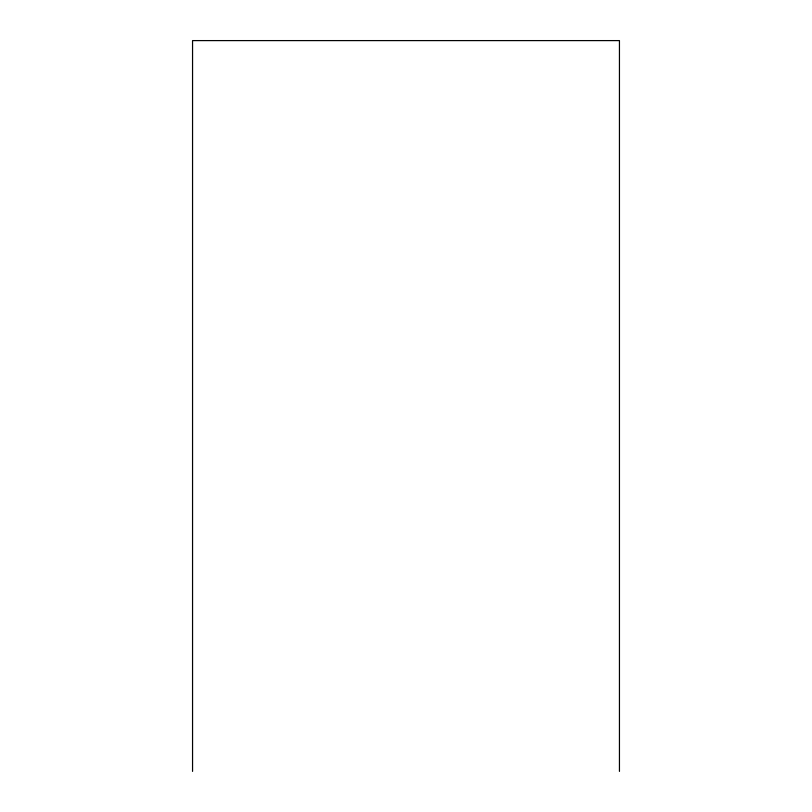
<?xml version="1.0" encoding="UTF-8"?>
<svg xmlns="http://www.w3.org/2000/svg" width="812" height="812" viewBox="0 0 812 812"><rect width="100%" height="100%" fill="white"/><g stroke="black" fill="none" stroke-linecap="round" stroke-linejoin="round"><path stroke-width="1.22" d="M619.444 771.4L619.444 40.6L192.556 40.6L192.556 771.4"/></g></svg>
